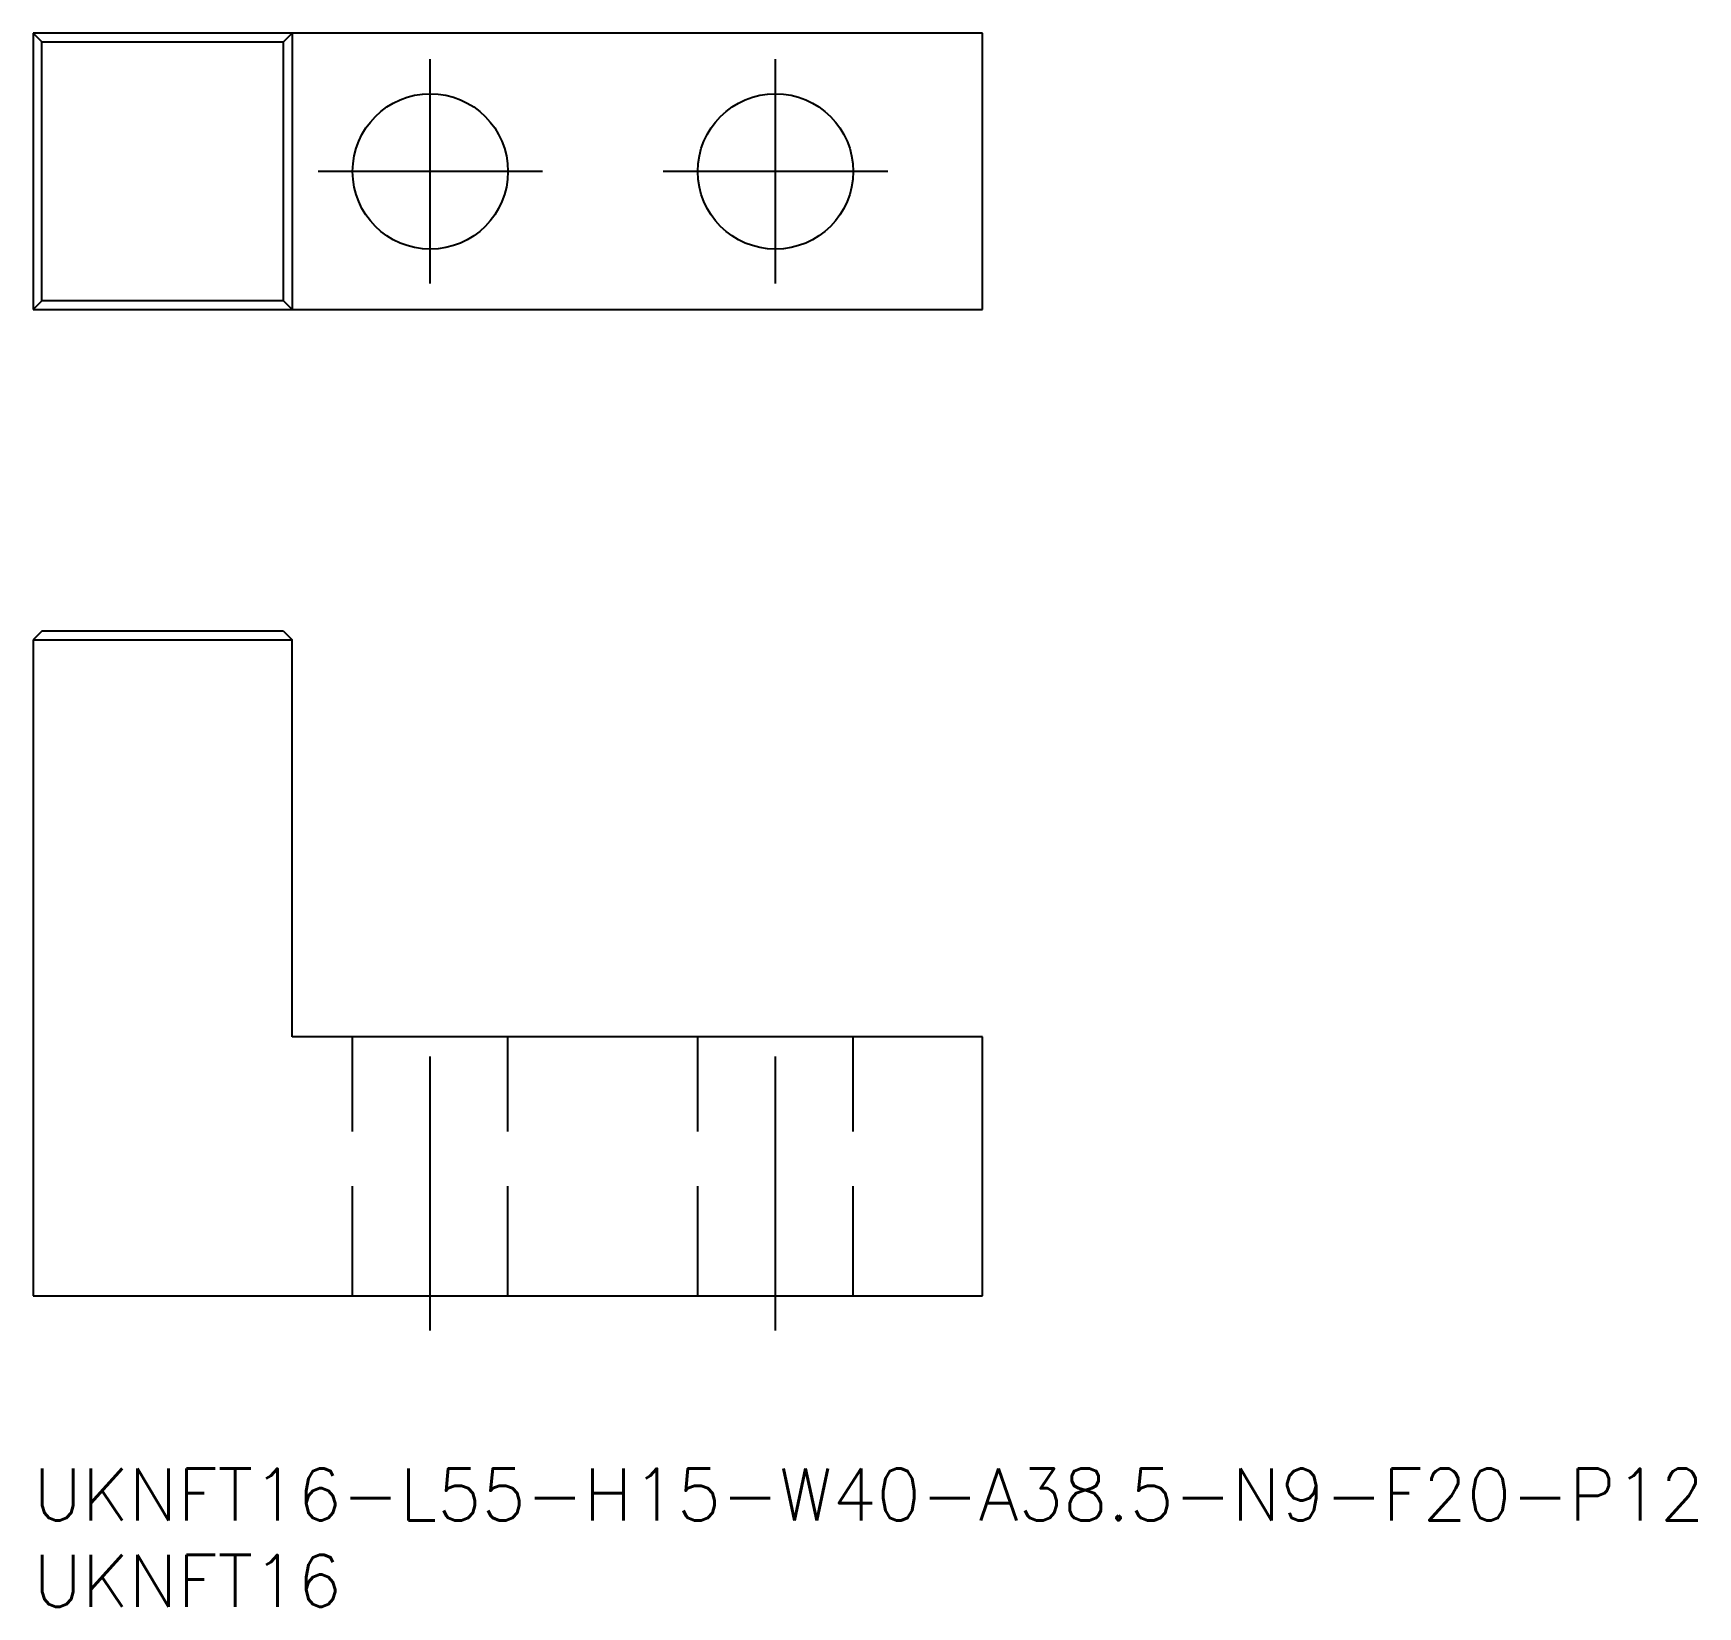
# Model space of a CAD drawing. Extents: x 0 to 96.4, y -8 to 83.1.
import ezdxf

# ---------------------------------------------------------------- set-up
doc = ezdxf.new("R2010")
doc.units = 0
doc.header["$LTSCALE"] = 0.5
doc.linetypes.add('CENTER', pattern=[50.8, 31.75, -6.35, 6.35, -6.35])
doc.linetypes.add('DASHED', pattern=[19.05, 12.7, -6.35])
for name, color, linetype in [('MSM_CENTER', 1, 'CENTER'), ('MSM_CONTINUOUS', 7, 'CONTINUOUS'), ('MSM_DASHED', 4, 'DASHED'), ('MSM_PART_NUMBER', 7, 'CONTINUOUS')]:
    doc.layers.add(name, color=color, linetype=linetype)
doc.styles.get("Standard").update_dxf_attribs({"font": 'txt.shx', "height": 3, "bigfont": 'bigfont.shx'})

# ---------------------------------------------------------------- blocks, each defined once
blk = doc.blocks.new('*U19')
at = {"layer": 'MSM_PART_NUMBER'}
blk.add_text('UKNFT16-L55-H15-W40-A38.5-N9-F20-P12', height=3, dxfattribs=at).set_placement((0, -3))
blk = doc.blocks.new('*U20')
at = {"layer": 'MSM_PART_NUMBER'}
blk.add_text('UKNFT16', height=3, dxfattribs=at).set_placement((0, -8))

msp = doc.modelspace()

# ---------------------------------------------------------------- linework, layer by layer
at = {"layer": 'MSM_CENTER'}
for p, q in [((23, 68.632), (23, 81.632)), ((43, 68.632), (43, 81.632)), ((29.5, 75.132), (16.5, 75.132)), ((49.5, 75.132), (36.5, 75.132)), ((23, 8), (23, 27)), ((43, 8), (43, 27))]:
    msp.add_line(p, q, dxfattribs=at)
at = {"layer": 'MSM_CONTINUOUS'}
for p, q in [((0, 83.132), (0, 67.132)), ((55, 83.132), (0, 83.132)), ((0.5, 82.632), (0, 83.132)), ((15, 83.132), (14.5, 82.632)), ((15, 83.132), (15, 67.132)), ((55, 67.132), (55, 83.132)), ((0.5, 67.632), (0.5, 82.632)), ((0.5, 82.632), (14.5, 82.632)), ((14.5, 67.632), (14.5, 82.632)), ((0, 67.132), (0.5, 67.632)), ((14.5, 67.632), (0.5, 67.632)), ((15, 67.132), (14.5, 67.632)), ((0, 67.132), (55, 67.132)), ((0.5, 48.5), (0, 48)), ((14.5, 48.5), (0.5, 48.5)), ((14.5, 48.5), (15, 48)), ((0, 48), (0, 10)), ((0, 48), (15, 48)), ((15, 25), (15, 48)), ((55, 25), (15, 25)), ((55, 10), (55, 25)), ((0, 10), (55, 10))]:
    msp.add_line(p, q, dxfattribs=at)
for centre in [(23, 75.132), (43, 75.132)]:
    msp.add_circle(centre, 4.5, dxfattribs=at)
at = {"layer": 'MSM_DASHED'}
for p, q in [((18.5, 10), (18.5, 25)), ((27.5, 10), (27.5, 25)), ((38.5, 10), (38.5, 25)), ((47.5, 10), (47.5, 25))]:
    msp.add_line(p, q, dxfattribs=at)

# ---------------------------------------------------------------- block references
at = {"layer": 'MSM_CONTINUOUS'}
for name in ['*U19', '*U20']:
    msp.add_blockref(name, (0, 0), dxfattribs=at)

doc.saveas('drawing.dxf')
